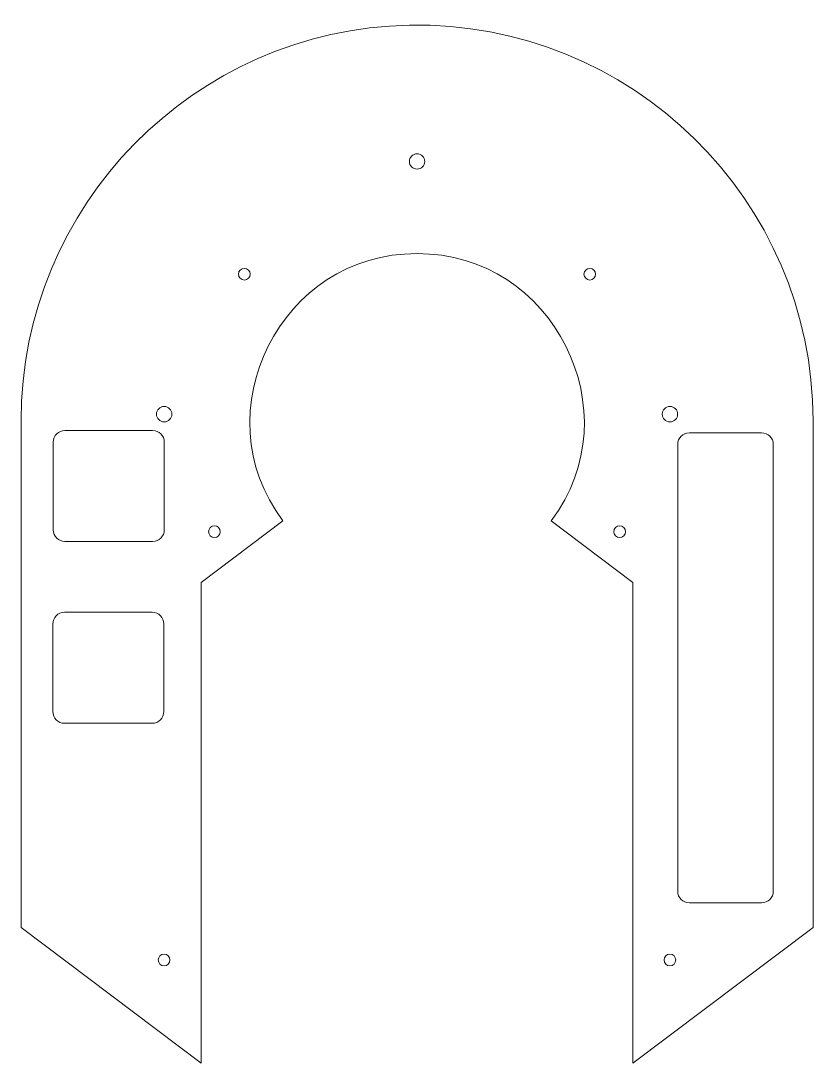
# Model space of a CAD drawing. Header units: millimetres. Extents: x 6 to 210, y -274 to -5.
import ezdxf

# ---------------------------------------------------------------- set-up
doc = ezdxf.new("R2010")
doc.units = ezdxf.units.MM
doc.header["$MEASUREMENT"] = 0
doc.layers.add('COM8_TexMex', color=7, linetype='Continuous', lineweight=0)

msp = doc.modelspace()

# ---------------------------------------------------------------- linework, layer by layer
at = {"layer": 'COM8_TexMex', "color": 18, "lineweight": 20, "true_color": 0x000000}
for centre, radius in [((108.13, -41.31), 1.98), ((63.68, -70.35), 1.5), ((152.58, -70.35), 1.5), ((43.04, -106.39), 1.98), ((173.21, -106.39), 1.98), ((55.98, -136.66), 1.5), ((160.27, -136.66), 1.5), ((43.02, -246.96), 1.5), ((173.19, -246.96), 1.5)]:
    msp.add_circle(centre, radius, dxfattribs=at)
for points, knots in [([(6.21, -238.62), (6.21, -238.62), (6.21, -108.12), (6.21, -108.12), (6.16, -52.76), (50.81, -7.24), (106.15, -6.22), (163.08, -5.1), (210.06, -51.18), (210.04, -108.12), (210.04, -108.12), (210.04, -238.62), (210.04, -238.62), (210.04, -238.62), (163.69, -273.53), (163.69, -273.53), (163.69, -273.53), (163.69, -149.72), (163.69, -149.72), (163.69, -149.72), (142.64, -133.86), (142.64, -133.86), (163.81, -106.04), (143.08, -64.72), (108.13, -65.06), (73.17, -64.72), (52.44, -106.04), (73.62, -133.86), (73.62, -133.86), (52.56, -149.72), (52.56, -149.72), (52.56, -149.72), (52.56, -273.53), (52.56, -273.53), (52.56, -273.53), (6.21, -238.62), (6.21, -238.62)], [0, 0, 0, 0, 1, 1, 1, 2, 2, 2, 3, 3, 3, 4, 4, 4, 5, 5, 5, 6, 6, 6, 7, 7, 7, 8, 8, 8, 9, 9, 9, 10, 10, 10, 11, 11, 11, 12, 12, 12, 12]), ([(17.51, -139.18), (17.51, -139.18), (40.08, -139.18), (40.08, -139.18), (41.74, -139.18), (43.08, -137.83), (43.08, -136.18), (43.08, -136.18), (43.08, -113.6), (43.08, -113.6), (43.08, -111.94), (41.74, -110.6), (40.08, -110.6), (40.08, -110.6), (17.51, -110.6), (17.51, -110.6), (15.85, -110.6), (14.51, -111.94), (14.51, -113.6), (14.51, -113.6), (14.51, -136.18), (14.51, -136.18), (14.51, -137.83), (15.85, -139.18), (17.51, -139.18)], [0, 0, 0, 0, 1, 1, 1, 2, 2, 2, 3, 3, 3, 4, 4, 4, 5, 5, 5, 6, 6, 6, 7, 7, 7, 8, 8, 8, 8]), ([(178.2, -232.25), (176.54, -232.25), (175.2, -230.91), (175.2, -229.25), (175.2, -229.25), (175.2, -177.3), (175.2, -177.3), (175.2, -177.3), (175.2, -114.19), (175.2, -114.19), (175.2, -112.53), (176.54, -111.19), (178.2, -111.19), (178.2, -111.19), (196.8, -111.19), (196.8, -111.19), (198.46, -111.19), (199.8, -112.53), (199.8, -114.19), (199.8, -114.19), (199.8, -141.84), (199.8, -141.84), (199.8, -141.84), (199.8, -229.25), (199.8, -229.25), (199.8, -230.91), (198.46, -232.25), (196.8, -232.25), (196.8, -232.25), (178.2, -232.25), (178.2, -232.25)], [0, 0, 0, 0, 1, 1, 1, 2, 2, 2, 3, 3, 3, 4, 4, 4, 5, 5, 5, 6, 6, 6, 7, 7, 7, 8, 8, 8, 9, 9, 9, 10, 10, 10, 10]), ([(42.97, -183.01), (42.97, -183.01), (42.97, -160.43), (42.97, -160.43), (42.97, -158.77), (41.62, -157.43), (39.97, -157.43), (39.97, -157.43), (17.39, -157.43), (17.39, -157.43), (15.73, -157.43), (14.39, -158.77), (14.39, -160.43), (14.39, -160.43), (14.39, -183.01), (14.39, -183.01), (14.39, -184.66), (15.73, -186.01), (17.39, -186.01), (17.39, -186.01), (39.97, -186.01), (39.97, -186.01), (41.62, -186.01), (42.97, -184.66), (42.97, -183.01)], [0, 0, 0, 0, 1, 1, 1, 2, 2, 2, 3, 3, 3, 4, 4, 4, 5, 5, 5, 6, 6, 6, 7, 7, 7, 8, 8, 8, 8])]:
    msp.add_open_spline(points, degree=3, knots=knots, dxfattribs=at)

doc.saveas('drawing.dxf')
